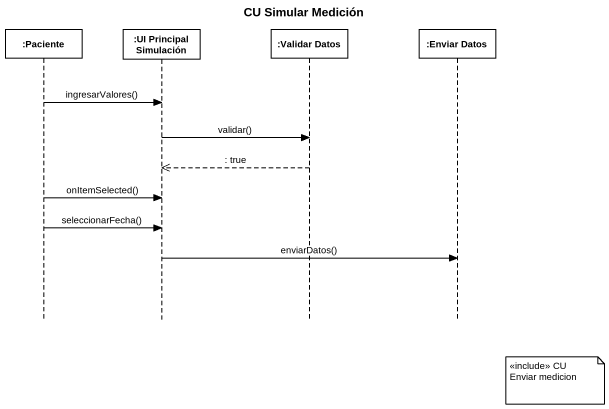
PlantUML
@startuml
title CU Simular Medición
hide footbox
participant ":Paciente" as Paciente
participant ":UI Principal Simulación" as UI_Principal_Simulación
participant ":Validar Datos" as Validar_Datos
participant ":Enviar Datos" as Enviar_Datos

Paciente -> UI_Principal_Simulación : ingresarValores()
UI_Principal_Simulación -> Validar_Datos : validar()
Validar_Datos -->> UI_Principal_Simulación : : true
Paciente -> UI_Principal_Simulación : onItemSelected()
Paciente -> UI_Principal_Simulación : seleccionarFecha()
UI_Principal_Simulación -> Enviar_Datos : enviarDatos()
note right of Enviar_Datos : <<include>> CU Enviar medicion
@enduml
